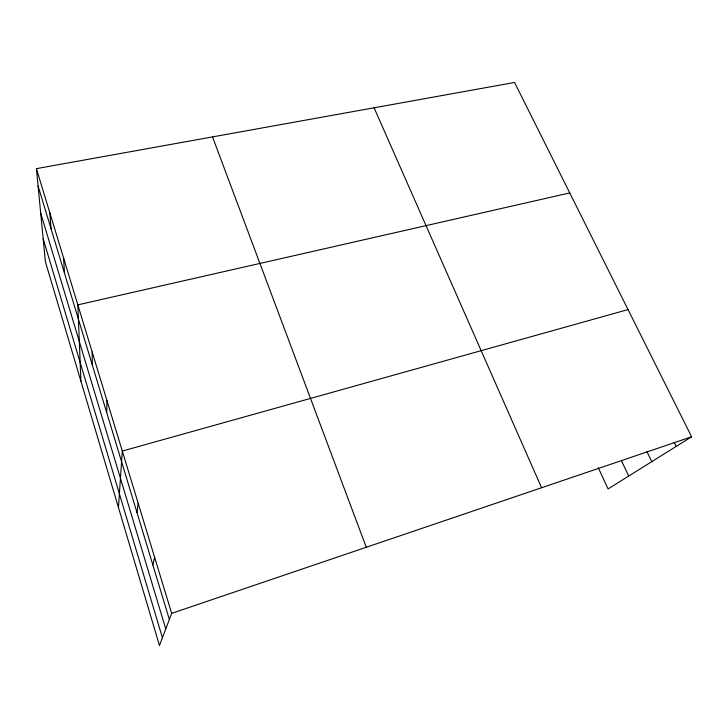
<?xml version="1.0" encoding="UTF-8"?>
<svg xmlns="http://www.w3.org/2000/svg" width="728" height="728" viewBox="0 0 728 728"><rect width="100%" height="100%" fill="white"/><g stroke="black" fill="none" stroke-linecap="round" stroke-linejoin="round"><path stroke-width="1.09" d="M106.716 412.594L106.971 400.673M118.464 507.562L122.304 451.069L628.037 309.582M136.964 512.476L138.174 503.257M152.88 565.037L154.627 557.32M36.4 168.65L171.672 613.367L159.468 645.527L45.391 261.661L36.4 168.65L514.569 82.473L691.6 436.791L608.08 488.925L598.298 467.776M171.672 613.367L691.6 436.791M569.76 192.929L77.832 304.868L80.917 381.199M674.155 442.369L676.157 446.437M646.937 451.624L651.769 461.652M621.512 460.815L628.701 476.048M374.083 107.79L541.587 487.742M212.521 136.91L366.284 547.274M38.065 185.931L169.36 619.455M40.704 213.14L165.757 628.947M43.18 238.793L162.417 637.764M49.759 212.558L51.087 228.911M63.563 257.94L64.528 273.282M92.156 351.961L92.329 365.101"/></g></svg>
